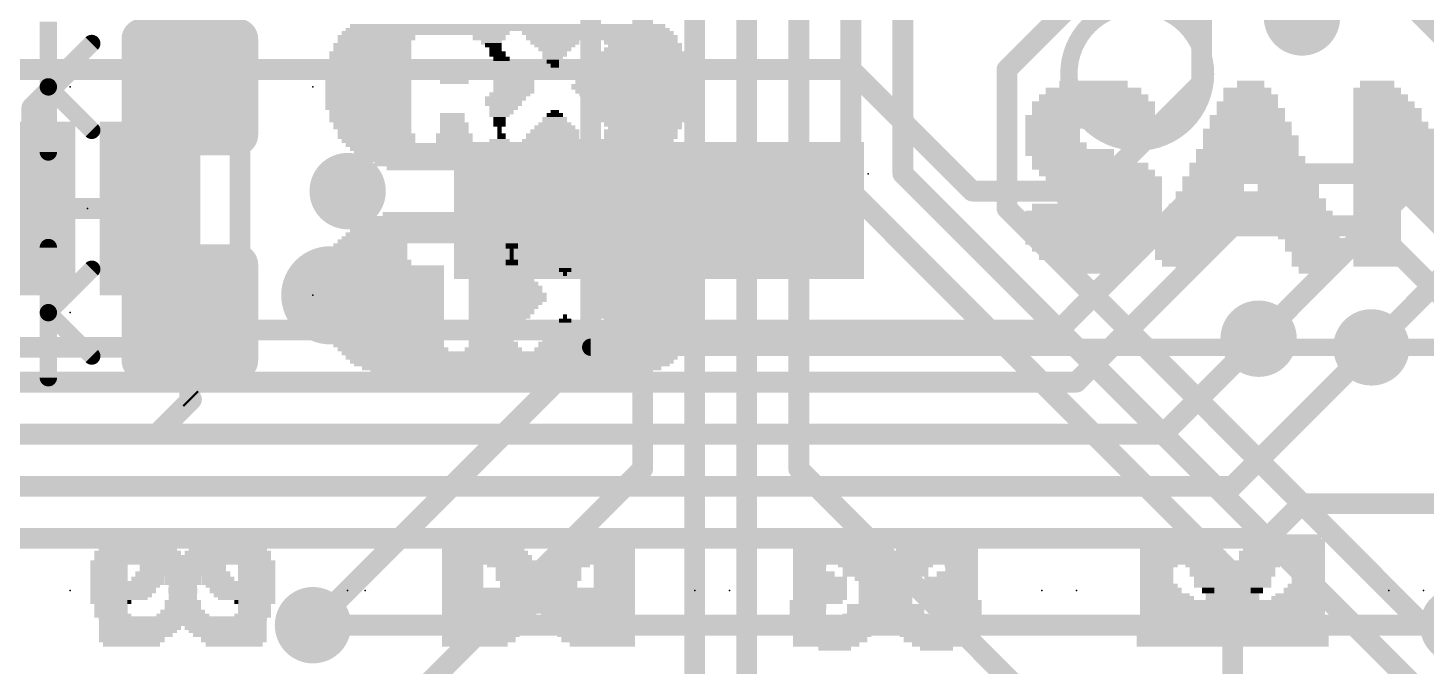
# Model space of a CAD drawing. Extents: x -34 to 73, y -65 to 31.
# Drawn here: x 19.12 to 29.36, y 5.04 to 9.7 of the extents above; entities that cross this region are included whole.
import ezdxf

# ---------------------------------------------------------------- set-up
doc = ezdxf.new("R2010")
doc.units = 0
for name, color, linetype in [('1', 12, 'CONTINUOUS'), ('16', 53, 'CONTINUOUS'), ('18', 110, 'CONTINUOUS'), ('21', 41, 'CONTINUOUS'), ('22', 40, 'CONTINUOUS'), ('23', 53, 'CONTINUOUS'), ('24', 53, 'CONTINUOUS'), ('51', 53, 'CONTINUOUS')]:
    doc.layers.add(name, color=color, linetype=linetype)

# ---------------------------------------------------------------- blocks, each defined once
blk = doc.blocks.new('RECT160000X160000R30')
at = {"const_width": 0.15}
blk.add_lwpolyline([(0.425, -0.35), (0.425, 0.35, 0.4142), (0.35, 0.425), (-0.35, 0.425, 0.4142), (-0.425, 0.35), (-0.425, -0.35, 0.4142), (-0.35, -0.425), (0.35, -0.425, 0.4142)], format="xyb", close=True, dxfattribs=at)
blk.add_solid([(-0.3754, -0.3754), (0.3754, -0.3754), (-0.3754, 0.3754), (0.3754, 0.3754)])
blk = doc.blocks.new('RECT')
blk.add_solid([(-0.5, -0.5), (0.5, -0.5), (-0.5, 0.5), (0.5, 0.5)])
blk = doc.blocks.new('ROUNDV')
at = {"const_width": 0.5}
blk.add_lwpolyline([(0, -0.25, 1), (0, 0.25, 1), (0, -0.25)], format="xyb", dxfattribs=at)

msp = doc.modelspace()

# ---------------------------------------------------------------- linework, layer by layer
at = {"layer": '1', "const_width": 0.1524}
for points in [[(24.003, 4.953), (24.003, 16.764)], [(24.384, 4.826), (24.384, 16.51)], [(24.765, 15.24), (24.765, 6.477)], [(23.241, 13.589), (23.241, 7.366)], [(23.622, 6.477), (23.622, 12.7)], [(25.146, 12.573), (25.146, 8.509)], [(25.527, 12.446), (25.527, 8.636)], [(27.714, 9.299), (27.714, 11.967)], [(26.289, 9.398), (27.214, 10.323)], [(26.289, 8.382), (26.289, 9.398)], [(20.308, 9.271), (20.308, 8.382)], [(26.924, 8.509), (27.714, 9.299)], [(28.1305, 7.4295), (29.591, 8.89)], [(25.527, 8.636), (27.432, 6.731)], [(27.94, 5.715), (25.146, 8.509)], [(14.605, 8.382), (20.308, 8.382)], [(20.308, 8.382), (20.308, 7.62)], [(29.337, 5.334), (26.289, 8.382)], [(28.956, 7.366), (29.972, 8.382)], [(20.308, 6.997), (20.308, 7.62)], [(21.209, 5.334), (23.241, 7.366)], [(20.066, 6.731), (20.32, 6.985)], [(20.32, 6.985), (20.308, 6.997)], [(18.161, 6.731), (20.066, 6.731)], [(27.432, 6.731), (30.353, 3.81)], [(20.955, 3.81), (23.622, 6.477)], [(24.765, 6.477), (26.543, 4.699)], [(27.94, 3.81), (27.94, 5.715)], [(29.591, 5.334), (29.337, 5.334)]]:
    msp.add_lwpolyline(points, dxfattribs=at)
at = {"layer": '1', "const_width": 0.0762}
for points in [[(26.3271, 9.398, 1), (26.2509, 9.398)], [(26.2621, 9.4249, 1), (26.3159, 9.3711)], [(20.3461, 9.271, 1), (20.2699, 9.271)], [(27.6759, 9.299, 1), (27.7521, 9.299)], [(27.7409, 9.2721, 1), (27.6871, 9.3259)], [(25.5539, 8.6629, 1), (25.5001, 8.6091)], [(25.4889, 8.636, 1), (25.5651, 8.636)], [(25.1079, 8.509, 1), (25.1841, 8.509)], [(25.1729, 8.5359, 1), (25.1191, 8.4821)], [(26.8971, 8.5359, 1), (26.9509, 8.4821)], [(20.3461, 8.382, 1), (20.2699, 8.382)], [(20.2699, 8.382, 1), (20.3461, 8.382)], [(20.308, 8.3439, 1), (20.308, 8.4201)], [(26.2509, 8.382, 1), (26.3271, 8.382)], [(26.3159, 8.4089, 1), (26.2621, 8.3551)], [(20.3461, 7.62, 1), (20.2699, 7.62)], [(20.2699, 7.62, 1), (20.3461, 7.62)], [(28.1036, 7.4564, 1), (28.1574, 7.4026)], [(23.2029, 7.366, 1), (23.2791, 7.366)], [(23.2679, 7.3391, 1), (23.2141, 7.3929)], [(28.9291, 7.3929, 1), (28.9829, 7.3391)], [(20.3349, 7.0239, 1), (20.2811, 6.9701)], [(20.3469, 6.9581, 1), (20.2931, 7.0119)], [(20.2699, 6.997, 1), (20.3461, 6.997)], [(20.2931, 6.9581, 1), (20.3469, 7.0119)], [(20.0391, 6.7579, 1), (20.0929, 6.7041)], [(20.066, 6.6929, 1), (20.066, 6.7691)], [(27.4589, 6.7579, 1), (27.4051, 6.7041)], [(27.4051, 6.7041, 1), (27.4589, 6.7579)], [(23.6489, 6.4501, 1), (23.5951, 6.5039)], [(24.7919, 6.5039, 1), (24.7381, 6.4501)], [(23.5839, 6.477, 1), (23.6601, 6.477)], [(24.7269, 6.477, 1), (24.8031, 6.477)], [(27.9781, 5.715, 1), (27.9019, 5.715)], [(27.9131, 5.6881, 1), (27.9669, 5.7419)], [(21.1821, 5.3609, 1), (21.2359, 5.3071)], [(29.337, 5.3721, 1), (29.337, 5.2959)], [(29.3101, 5.3071, 1), (29.3639, 5.3609)]]:
    msp.add_lwpolyline(points, format="xyb", dxfattribs=at)
at = {"layer": '16', "const_width": 0.1524}
for points in [[(28.575, 10.541), (29.591, 9.525)], [(19.431, 9.398), (19.1516, 9.1186)], [(19.431, 9.398), (25.146, 9.398)], [(25.146, 9.398), (26.035, 8.509)], [(19.1516, 9.1186), (19.1516, 8.382)], [(26.67, 7.493), (27.813, 8.636)], [(29.083, 8.636), (27.813, 8.636)], [(30.353, 7.366), (29.083, 8.636)], [(26.035, 8.509), (26.924, 8.509)], [(19.9644, 8.382), (19.9644, 7.7216)], [(26.797, 7.112), (27.94, 8.255)], [(27.94, 8.255), (28.956, 8.255)], [(28.956, 8.255), (30.226, 6.985)], [(19.9644, 7.7216), (20.193, 7.493)], [(20.193, 7.493), (26.67, 7.493)], [(27.432, 6.731), (28.1305, 7.4295)], [(27.94, 6.35), (28.956, 7.366)], [(16.002, 7.112), (26.797, 7.112)], [(15.875, 6.731), (27.432, 6.731)], [(15.748, 6.35), (27.94, 6.35)], [(28.194, 5.969), (28.448, 6.223)], [(28.448, 6.223), (29.591, 6.223)], [(18.034, 5.969), (28.194, 5.969)], [(21.209, 5.334), (29.591, 5.334)]]:
    msp.add_lwpolyline(points, dxfattribs=at)
at = {"layer": '16', "const_width": 0.0762}
for points in [[(19.431, 9.4361, 1), (19.431, 9.3599)], [(19.4579, 9.3711, 1), (19.4041, 9.4249)], [(25.1729, 9.4249, 1), (25.1191, 9.3711)], [(25.146, 9.3599, 1), (25.146, 9.4361)], [(19.1897, 9.1186, 1), (19.1135, 9.1186)], [(19.1247, 9.1455, 1), (19.1785, 9.0917)], [(27.813, 8.6741, 1), (27.813, 8.5979)], [(27.8399, 8.6091, 1), (27.7861, 8.6629)], [(29.1099, 8.6629, 1), (29.0561, 8.6091)], [(29.083, 8.5979, 1), (29.083, 8.6741)], [(26.035, 8.5471, 1), (26.035, 8.4709)], [(26.0081, 8.4821, 1), (26.0619, 8.5359)], [(26.924, 8.4709, 1), (26.924, 8.5471)], [(19.1135, 8.382, 1), (19.1897, 8.382)], [(20.0025, 8.382, 1), (19.9263, 8.382)], [(27.94, 8.2931, 1), (27.94, 8.2169)], [(27.9669, 8.2281, 1), (27.9131, 8.2819)], [(28.9829, 8.2819, 1), (28.9291, 8.2281)], [(28.956, 8.2169, 1), (28.956, 8.2931)], [(19.9913, 7.7485, 1), (19.9375, 7.6947)], [(19.9263, 7.7216, 1), (20.0025, 7.7216)], [(20.193, 7.5311, 1), (20.193, 7.4549)], [(20.1661, 7.4661, 1), (20.2199, 7.5199)], [(26.6431, 7.5199, 1), (26.6969, 7.4661)], [(26.67, 7.4549, 1), (26.67, 7.5311)], [(28.1574, 7.4026, 1), (28.1036, 7.4564)], [(28.9829, 7.3391, 1), (28.9291, 7.3929)], [(26.7701, 7.1389, 1), (26.8239, 7.0851)], [(26.797, 7.0739, 1), (26.797, 7.1501)], [(27.4051, 6.7579, 1), (27.4589, 6.7041)], [(27.432, 6.6929, 1), (27.432, 6.7691)], [(27.9131, 6.3769, 1), (27.9669, 6.3231)], [(27.94, 6.3119, 1), (27.94, 6.3881)], [(28.448, 6.2611, 1), (28.448, 6.1849)], [(28.4749, 6.1961, 1), (28.4211, 6.2499)], [(28.194, 5.9309, 1), (28.194, 6.0071)], [(28.1671, 5.9959, 1), (28.2209, 5.9421)], [(21.209, 5.3721, 1), (21.209, 5.2959)]]:
    msp.add_lwpolyline(points, format="xyb", dxfattribs=at)
at = {"layer": '22'}
for points, const_width in [([(27.242, 8.867, 1), (27.242, 9.867, 1), (27.242, 8.867)], 0.127), ([(20.6756, 9.144, 0.4142), (20.4216, 9.398)], 0.1524), ([(20.4216, 9.4361, 1), (20.4216, 9.3599)], 0.0762), ([(20.4216, 9.3599, 1), (20.4216, 9.4361)], 0.0762), ([(20.7137, 9.144, 1), (20.6375, 9.144)], 0.0762), ([(20.6375, 9.144, 1), (20.7137, 9.144)], 0.0762), ([(21.336, 7.5674, 1), (21.336, 7.9266, 1), (21.336, 7.5674)], 0.3592), ([(20.4216, 7.366, 0.4142), (20.6756, 7.62)], 0.1524), ([(20.7137, 7.62, 1), (20.6375, 7.62)], 0.0762), ([(20.6375, 7.62, 1), (20.7137, 7.62)], 0.0762), ([(20.4216, 7.4041, 1), (20.4216, 7.3279)], 0.0762), ([(20.4216, 7.3279, 1), (20.4216, 7.4041)], 0.0762), ([(23.242, 7.3987, 1), (23.242, 7.3353)], 0.0635)]:
    msp.add_lwpolyline(points, format="xyb", dxfattribs=dict(at, const_width=const_width))
for points, const_width in [([(20.4216, 9.398), (18.6944, 9.398)], 0.1524), ([(20.6756, 7.62), (20.6756, 9.144)], 0.1524), ([(18.6944, 7.366), (20.4216, 7.366)], 0.1524), ([(23.242, 7.367), (39.242, 7.367)], 0.127)]:
    msp.add_lwpolyline(points, dxfattribs=dict(at, const_width=const_width))
at = {"layer": '23'}
for p in [(19.431, 9.271), (21.209, 9.271), (25.273, 8.636), (21.209, 7.747), (19.431, 7.62), (21.463, 5.588), (24.003, 5.588), (26.543, 5.588), (29.083, 5.588)]:
    msp.add_point(p, dxfattribs=at)
at = {"layer": '24'}
for p in [(19.558, 8.382), (19.431, 5.588), (21.59, 5.588), (24.257, 5.588), (26.797, 5.588), (29.337, 5.588)]:
    msp.add_point(p, dxfattribs=at)
at = {"layer": '51', "const_width": 0.127}
for points in [[(19.2722, 9.271), (19.2722, 9.7473)], [(19.2722, 9.271), (19.5898, 9.5885)], [(19.2722, 8.7948), (19.2722, 9.271)], [(19.2722, 9.271), (19.5898, 8.9535)], [(19.2722, 7.62), (19.2722, 8.0962)], [(19.2722, 7.62), (19.5898, 7.9375)], [(19.2722, 7.1438), (19.2722, 7.62)], [(19.2722, 7.62), (19.5898, 7.3025)]]:
    msp.add_lwpolyline(points, dxfattribs=at)
at = {"layer": '51', "const_width": 0.0635}
for points in [[(19.6122, 9.566, 1), (19.5673, 9.611)], [(19.2947, 9.2935, 1), (19.2498, 9.2485)], [(19.2498, 9.2935, 1), (19.2947, 9.2485)], [(19.304, 9.271, 1), (19.2405, 9.271)], [(19.2405, 9.271, 1), (19.304, 9.271)], [(19.5673, 8.931, 1), (19.6122, 8.976)], [(19.2405, 8.7948, 1), (19.304, 8.7948)], [(19.304, 8.0962, 1), (19.2405, 8.0962)], [(19.6122, 7.915, 1), (19.5673, 7.96)], [(19.2947, 7.6425, 1), (19.2498, 7.5975)], [(19.304, 7.62, 1), (19.2405, 7.62)], [(19.2498, 7.6425, 1), (19.2947, 7.5975)], [(19.2405, 7.62, 1), (19.304, 7.62)], [(19.5673, 7.28, 1), (19.6122, 7.325)], [(19.2405, 7.1438, 1), (19.304, 7.1438)]]:
    msp.add_lwpolyline(points, format="xyb", dxfattribs=at)

# ---------------------------------------------------------------- block references
at = {"layer": '1', "rotation": 90}
for p in [(20.308, 9.271), (20.308, 7.62)]:
    msp.add_blockref('RECT160000X160000R30', p, dxfattribs=at)
at = {"layer": '16', "xscale": 0.635, "yscale": 1.27, "rotation": 180}
for p in [(19.1516, 8.382), (19.9644, 8.382)]:
    msp.add_blockref('RECT', p, dxfattribs=at)
at = {"layer": '16', "xscale": 3}
msp.add_blockref('RECT', (23.742, 8.367), dxfattribs=at)
at = {"layer": '18', "xscale": 0.5588, "yscale": 0.5588}
for p in [(28.448, 9.779), (28.448, 9.779), (21.463, 8.509), (21.463, 8.509), (26.924, 8.509), (26.924, 8.509), (28.1305, 7.4295), (28.1305, 7.4295), (28.956, 7.366), (28.956, 7.366), (21.209, 5.334), (21.209, 5.334), (29.591, 5.334), (29.591, 5.334)]:
    msp.add_blockref('ROUNDV', p, dxfattribs=at)
at = {"layer": '21'}
for p, xscale, yscale in [((22.634, 9.716), 2.31, 0.03), ((21.674, 9.631), 0.57, 0.04), ((22.034, 9.666), 1.23, 0.03), ((22.634, 9.691), 2.37, 0.02), ((22.499, 9.631), 0.24, 0.04), ((22.979, 9.666), 0.48, 0.03), ((22.979, 9.631), 0.42, 0.04), ((23.564, 9.666), 0.57, 0.03), ((23.594, 9.631), 0.57, 0.04), ((21.629, 9.511), 0.6, 0.04), ((21.644, 9.576), 0.57, 0.03), ((21.644, 9.546), 0.57, 0.03), ((21.659, 9.596), 0.54, 0.03), ((22.514, 9.596), 0.15, 0.03), ((22.529, 9.576), 0.12, 0.03), ((22.544, 9.546), 0.09, 0.03), ((22.559, 9.511), 0.12, 0.04), ((22.979, 9.596), 0.36, 0.03), ((22.979, 9.576), 0.3, 0.03), ((22.979, 9.546), 0.24, 0.03), ((22.979, 9.511), 0.18, 0.04), ((23.624, 9.511), 0.63, 0.04), ((23.609, 9.596), 0.54, 0.03), ((23.624, 9.546), 0.57, 0.03), ((23.639, 9.576), 0.54, 0.03), ((21.614, 9.426), 0.63, 0.03), ((21.629, 9.476), 0.6, 0.03), ((21.629, 9.456), 0.6, 0.03), ((22.229, 9.456), 0.18, 0.03), ((22.244, 9.426), 0.21, 0.03), ((22.589, 9.476), 0.12, 0.03), ((22.604, 9.456), 0.15, 0.03), ((22.634, 9.426), 0.15, 0.03), ((22.964, 9.476), 0.15, 0.03), ((22.964, 9.456), 0.09, 0.03), ((22.979, 9.426), 0.06, 0.03), ((23.609, 9.426), 0.72, 0.03), ((23.609, 9.456), 0.66, 0.03), ((23.624, 9.476), 0.63, 0.03), ((21.614, 9.391), 0.63, 0.04), ((21.614, 9.356), 0.63, 0.03), ((21.614, 9.326), 0.63, 0.03), ((21.614, 9.306), 0.63, 0.03), ((22.244, 9.391), 0.21, 0.04), ((22.244, 9.356), 0.21, 0.03), ((22.244, 9.326), 0.21, 0.03), ((22.244, 9.306), 0.21, 0.03), ((22.679, 9.306), 0.3, 0.03), ((22.649, 9.391), 0.18, 0.04), ((22.664, 9.356), 0.21, 0.03), ((22.679, 9.326), 0.24, 0.03), ((23.549, 9.306), 0.84, 0.03), ((23.564, 9.326), 0.81, 0.03), ((23.579, 9.356), 0.78, 0.03), ((23.594, 9.391), 0.75, 0.04), ((26.923, 9.291), 0.5, 0.05), ((28.073, 9.291), 0.2, 0.05), ((28.998, 9.291), 0.25, 0.05), ((21.614, 9.271), 0.63, 0.04), ((21.614, 9.236), 0.63, 0.03), ((21.614, 9.216), 0.63, 0.03), ((22.649, 9.216), 0.3, 0.03), ((22.679, 9.271), 0.3, 0.04), ((22.679, 9.236), 0.3, 0.03), ((23.534, 9.271), 0.87, 0.04), ((23.549, 9.236), 0.84, 0.03), ((23.564, 9.216), 0.81, 0.03), ((26.923, 9.191), 0.8, 0.05), ((26.923, 9.241), 0.7, 0.05), ((28.048, 9.241), 0.35, 0.05), ((28.073, 9.191), 0.4, 0.05), ((28.998, 9.241), 0.35, 0.05), ((29.023, 9.191), 0.4, 0.05), ((21.614, 9.186), 0.63, 0.03), ((21.614, 9.151), 0.63, 0.04), ((21.614, 9.116), 0.63, 0.03), ((22.619, 9.186), 0.3, 0.03), ((22.604, 9.151), 0.27, 0.04), ((22.604, 9.116), 0.21, 0.03), ((23.579, 9.186), 0.78, 0.03), ((23.594, 9.151), 0.75, 0.04), ((23.609, 9.116), 0.72, 0.03), ((26.923, 9.141), 0.9, 0.05), ((26.923, 9.091), 0.9, 0.05), ((28.048, 9.141), 0.45, 0.05), ((28.073, 9.091), 0.5, 0.05), ((29.048, 9.141), 0.45, 0.05), ((29.073, 9.091), 0.5, 0.05), ((21.629, 9.086), 0.6, 0.03), ((21.629, 9.066), 0.6, 0.03), ((21.629, 9.031), 0.6, 0.04), ((21.644, 8.996), 0.57, 0.03), ((22.229, 9.066), 0.18, 0.03), ((22.229, 9.031), 0.18, 0.04), ((22.244, 8.996), 0.21, 0.03), ((22.589, 9.086), 0.18, 0.03), ((22.574, 9.066), 0.15, 0.03), ((22.574, 9.031), 0.09, 0.04), ((22.574, 8.996), 0.09, 0.03), ((22.979, 8.996), 0.24, 0.03), ((22.979, 9.031), 0.18, 0.04), ((22.979, 9.066), 0.12, 0.03), ((22.979, 9.086), 0.06, 0.03), ((23.594, 9.086), 0.69, 0.03), ((23.609, 9.066), 0.66, 0.03), ((23.624, 9.031), 0.63, 0.04), ((23.624, 8.996), 0.57, 0.03), ((26.898, 9.041), 0.95, 0.05), ((26.873, 8.991), 0.9, 0.05), ((28.048, 9.041), 0.55, 0.05), ((28.073, 8.991), 0.6, 0.05), ((29.073, 9.041), 0.5, 0.05), ((29.098, 8.991), 0.55, 0.05), ((21.644, 8.976), 0.57, 0.03), ((21.659, 8.946), 0.54, 0.03), ((21.674, 8.911), 0.57, 0.04), ((22.244, 8.911), 0.27, 0.04), ((22.244, 8.976), 0.21, 0.03), ((22.244, 8.946), 0.21, 0.03), ((22.574, 8.976), 0.03, 0.03), ((22.574, 8.946), 0.03, 0.03), ((22.589, 8.911), 0.06, 0.04), ((22.964, 8.911), 0.39, 0.04), ((22.979, 8.946), 0.36, 0.03), ((22.979, 8.976), 0.3, 0.03), ((23.609, 8.946), 0.54, 0.03), ((23.609, 8.911), 0.54, 0.04), ((23.639, 8.976), 0.54, 0.03), ((26.623, 8.941), 0.4, 0.05), ((26.623, 8.891), 0.4, 0.05), ((27.148, 8.941), 0.25, 0.05), ((28.048, 8.941), 0.65, 0.05), ((28.073, 8.891), 0.7, 0.05), ((29.123, 8.941), 0.6, 0.05), ((29.148, 8.891), 0.65, 0.05), ((21.689, 8.876), 0.54, 0.03), ((22.634, 8.846), 2.37, 0.03), ((22.634, 8.816), 2.31, 0.03), ((22.634, 8.786), 2.25, 0.03), ((22.244, 8.876), 0.27, 0.03), ((22.574, 8.876), 0.15, 0.03), ((22.964, 8.876), 0.45, 0.03), ((23.579, 8.876), 0.54, 0.03), ((26.648, 8.841), 0.45, 0.05), ((26.748, 8.791), 0.65, 0.05), ((28.048, 8.791), 0.75, 0.05), ((28.073, 8.841), 0.7, 0.05), ((29.148, 8.841), 0.65, 0.05), ((29.173, 8.791), 0.7, 0.05), ((22.634, 8.766), 2.19, 0.03), ((22.634, 8.736), 2.07, 0.03), ((22.634, 8.706), 1.95, 0.03), ((26.848, 8.741), 0.75, 0.05), ((26.898, 8.691), 0.85, 0.05), ((28.048, 8.691), 0.85, 0.05), ((28.073, 8.741), 0.8, 0.05), ((29.548, 8.741), 1.45, 0.05), ((29.548, 8.691), 1.45, 0.05), ((22.634, 8.676), 1.77, 0.03), ((26.948, 8.641), 0.85, 0.05), ((26.998, 8.591), 0.85, 0.05), ((27.798, 8.591), 0.45, 0.05), ((28.073, 8.641), 0.9, 0.05), ((28.298, 8.591), 0.45, 0.05), ((29.548, 8.641), 1.45, 0.05), ((28.998, 8.591), 0.35, 0.05), ((29.548, 8.591), 0.65, 0.05), ((27.048, 8.536), 0.75, 0.06), ((27.098, 8.481), 0.65, 0.05), ((28.048, 8.481), 1.05, 0.05), ((27.798, 8.536), 0.45, 0.06), ((28.348, 8.536), 0.45, 0.06), ((28.998, 8.536), 0.35, 0.06), ((28.998, 8.481), 0.35, 0.05), ((29.548, 8.536), 0.65, 0.06), ((29.548, 8.481), 0.55, 0.05), ((26.623, 8.391), 0.3, 0.05), ((27.198, 8.431), 0.45, 0.05), ((27.223, 8.391), 0.4, 0.05), ((28.048, 8.391), 1.15, 0.05), ((28.073, 8.431), 1.1, 0.05), ((28.998, 8.431), 0.35, 0.05), ((28.998, 8.391), 0.35, 0.05), ((29.548, 8.431), 0.45, 0.05), ((22.664, 8.287), 2.19, 0.02), ((22.664, 8.312), 2.07, 0.03), ((22.664, 8.342), 1.89, 0.03), ((26.623, 8.341), 0.4, 0.05), ((26.648, 8.286), 0.45, 0.06), ((27.823, 8.286), 1.7, 0.06), ((27.223, 8.341), 0.4, 0.05), ((28.073, 8.341), 1.2, 0.05), ((28.998, 8.341), 0.35, 0.05), ((28.998, 8.286), 0.35, 0.06), ((22.664, 8.192), 2.43, 0.03), ((22.664, 8.222), 2.37, 0.03), ((22.664, 8.257), 2.31, 0.04), ((27.573, 8.231), 2.3, 0.05), ((27.123, 8.181), 1.4, 0.05), ((28.498, 8.181), 0.45, 0.05), ((28.998, 8.231), 0.35, 0.05), ((28.998, 8.181), 0.35, 0.05), ((21.629, 8.107), 0.54, 0.04), ((21.629, 8.072), 0.54, 0.03), ((22.064, 8.142), 1.35, 0.03), ((22.664, 8.167), 2.49, 0.02), ((22.664, 8.107), 0.09, 0.04), ((22.664, 8.072), 0.03, 0.03), ((23.069, 8.142), 0.48, 0.03), ((23.069, 8.107), 0.42, 0.04), ((23.069, 8.072), 0.36, 0.03), ((23.654, 8.142), 0.57, 0.03), ((23.684, 8.107), 0.57, 0.04), ((23.699, 8.072), 0.54, 0.03), ((27.123, 8.141), 1.4, 0.05), ((26.898, 8.091), 0.85, 0.05), ((27.573, 8.091), 0.4, 0.05), ((28.548, 8.141), 0.45, 0.05), ((28.548, 8.091), 0.45, 0.05), ((28.998, 8.141), 0.35, 0.05), ((28.998, 8.091), 0.35, 0.05), ((21.614, 7.987), 0.63, 0.04), ((21.614, 8.052), 0.57, 0.03), ((21.614, 8.022), 0.57, 0.03), ((22.664, 7.987), 0.09, 0.04), ((22.664, 8.052), 0.03, 0.03), ((22.664, 8.022), 0.03, 0.03), ((23.069, 8.052), 0.3, 0.03), ((23.054, 8.022), 0.27, 0.03), ((23.054, 7.987), 0.21, 0.04), ((23.714, 7.987), 0.63, 0.04), ((23.714, 8.052), 0.57, 0.03), ((23.714, 8.022), 0.57, 0.03), ((26.898, 8.036), 0.75, 0.06), ((26.923, 7.981), 0.6, 0.05), ((27.573, 8.036), 0.4, 0.06), ((27.573, 7.981), 0.3, 0.05), ((28.573, 8.036), 0.4, 0.06), ((28.548, 7.981), 0.35, 0.05), ((28.998, 8.036), 0.35, 0.06), ((28.998, 7.981), 0.35, 0.05), ((21.719, 7.902), 0.9, 0.03), ((21.719, 7.867), 0.9, 0.04), ((21.734, 7.952), 0.87, 0.03), ((21.734, 7.932), 0.87, 0.03), ((22.544, 7.952), 0.39, 0.03), ((22.559, 7.932), 0.42, 0.03), ((22.574, 7.902), 0.45, 0.03), ((22.589, 7.867), 0.48, 0.04), ((23.054, 7.952), 0.15, 0.03), ((23.054, 7.932), 0.09, 0.03), ((23.054, 7.902), 0.03, 0.03), ((23.684, 7.867), 0.75, 0.04), ((23.699, 7.902), 0.72, 0.03), ((23.699, 7.952), 0.66, 0.03), ((23.699, 7.932), 0.66, 0.03), ((26.923, 7.931), 0.3, 0.05), ((27.598, 7.931), 0.15, 0.05), ((28.523, 7.931), 0.2, 0.05), ((21.719, 7.832), 0.9, 0.03), ((21.719, 7.802), 0.9, 0.03), ((21.719, 7.782), 0.9, 0.03), ((22.604, 7.832), 0.51, 0.03), ((22.619, 7.802), 0.54, 0.03), ((22.619, 7.782), 0.54, 0.03), ((23.639, 7.782), 0.84, 0.03), ((23.654, 7.802), 0.81, 0.03), ((23.669, 7.832), 0.78, 0.03), ((21.719, 7.747), 0.9, 0.04), ((21.719, 7.712), 0.9, 0.03), ((21.719, 7.692), 0.9, 0.03), ((21.719, 7.662), 0.9, 0.03), ((22.634, 7.747), 0.57, 0.04), ((22.634, 7.712), 0.57, 0.03), ((22.619, 7.692), 0.54, 0.03), ((22.604, 7.662), 0.51, 0.03), ((23.624, 7.747), 0.87, 0.04), ((23.639, 7.712), 0.84, 0.03), ((23.654, 7.692), 0.81, 0.03), ((23.669, 7.662), 0.78, 0.03), ((21.719, 7.627), 0.9, 0.04), ((21.719, 7.592), 0.9, 0.03), ((21.734, 7.562), 0.87, 0.03), ((22.589, 7.627), 0.48, 0.04), ((22.574, 7.592), 0.45, 0.03), ((22.559, 7.562), 0.42, 0.03), ((23.054, 7.562), 0.09, 0.03), ((23.054, 7.592), 0.03, 0.03), ((23.669, 7.627), 0.78, 0.04), ((23.684, 7.592), 0.75, 0.03), ((23.684, 7.562), 0.69, 0.03), ((21.734, 7.542), 0.87, 0.03), ((21.734, 7.507), 0.87, 0.04), ((21.749, 7.472), 0.84, 0.03), ((22.544, 7.542), 0.39, 0.03), ((22.529, 7.507), 0.36, 0.04), ((22.529, 7.472), 0.36, 0.03), ((23.069, 7.472), 0.24, 0.03), ((23.054, 7.542), 0.15, 0.03), ((23.069, 7.507), 0.18, 0.04), ((23.699, 7.542), 0.66, 0.03), ((23.714, 7.507), 0.63, 0.04), ((23.714, 7.472), 0.57, 0.03), ((21.749, 7.452), 0.84, 0.03), ((21.764, 7.422), 0.81, 0.03), ((21.764, 7.387), 0.81, 0.04), ((22.514, 7.452), 0.33, 0.03), ((22.514, 7.422), 0.33, 0.03), ((22.529, 7.387), 0.36, 0.04), ((23.054, 7.387), 0.39, 0.04), ((23.054, 7.422), 0.33, 0.03), ((23.069, 7.452), 0.3, 0.03), ((23.714, 7.452), 0.57, 0.03), ((23.699, 7.422), 0.54, 0.03), ((23.699, 7.387), 0.54, 0.04), ((21.794, 7.352), 0.81, 0.03), ((22.664, 7.322), 2.49, 0.03), ((22.664, 7.292), 2.43, 0.03), ((22.664, 7.262), 2.37, 0.03), ((22.529, 7.352), 0.42, 0.03), ((23.054, 7.352), 0.45, 0.03), ((23.669, 7.352), 0.54, 0.03), ((22.664, 7.242), 2.31, 0.03), ((22.664, 7.212), 2.19, 0.03), ((22.664, 7.182), 2.07, 0.03), ((22.664, 7.152), 1.89, 0.03), ((19.883, 5.948), 0.42, 0.04), ((19.853, 5.983), 0.24, 0.03), ((20.663, 5.948), 0.3, 0.04), ((20.663, 5.983), 0.18, 0.03), ((22.408, 5.948), 0.51, 0.04), ((22.378, 5.983), 0.39, 0.03), ((23.068, 5.983), 0.15, 0.03), ((23.098, 5.948), 0.21, 0.04), ((23.383, 5.948), 0.24, 0.04), ((23.383, 5.983), 0.18, 0.03), ((24.978, 5.948), 0.51, 0.04), ((24.948, 5.983), 0.39, 0.03), ((25.788, 5.948), 0.39, 0.04), ((25.788, 5.983), 0.27, 0.03), ((27.518, 5.948), 0.51, 0.04), ((27.488, 5.983), 0.39, 0.03), ((28.313, 5.948), 0.36, 0.04), ((28.298, 5.983), 0.27, 0.03), ((19.898, 5.913), 0.51, 0.03), ((19.928, 5.893), 0.57, 0.03), ((19.943, 5.863), 0.6, 0.03), ((19.958, 5.828), 0.63, 0.04), ((20.648, 5.828), 0.51, 0.04), ((20.648, 5.893), 0.45, 0.03), ((20.663, 5.863), 0.48, 0.03), ((20.648, 5.913), 0.39, 0.03), ((22.438, 5.913), 0.57, 0.03), ((22.453, 5.893), 0.6, 0.03), ((22.468, 5.863), 0.63, 0.03), ((22.483, 5.828), 0.66, 0.04), ((23.083, 5.913), 0.24, 0.03), ((23.083, 5.893), 0.24, 0.03), ((23.083, 5.863), 0.24, 0.03), ((23.083, 5.828), 0.24, 0.04), ((23.383, 5.913), 0.24, 0.03), ((23.383, 5.893), 0.24, 0.03), ((23.383, 5.863), 0.24, 0.03), ((23.383, 5.828), 0.24, 0.04), ((24.993, 5.913), 0.54, 0.03), ((25.023, 5.893), 0.6, 0.03), ((25.038, 5.863), 0.63, 0.03), ((25.053, 5.828), 0.66, 0.04), ((25.788, 5.863), 0.57, 0.03), ((25.788, 5.828), 0.57, 0.04), ((25.773, 5.913), 0.48, 0.03), ((25.788, 5.893), 0.51, 0.03), ((27.533, 5.913), 0.54, 0.03), ((27.563, 5.893), 0.6, 0.03), ((27.578, 5.863), 0.63, 0.03), ((27.578, 5.828), 0.63, 0.04), ((28.313, 5.828), 0.6, 0.04), ((28.313, 5.863), 0.54, 0.03), ((28.298, 5.913), 0.45, 0.03), ((28.313, 5.893), 0.48, 0.03), ((19.958, 5.793), 0.63, 0.03), ((19.748, 5.773), 0.21, 0.03), ((19.748, 5.743), 0.21, 0.03), ((20.153, 5.773), 0.3, 0.03), ((20.183, 5.743), 0.24, 0.03), ((20.498, 5.793), 0.21, 0.03), ((20.483, 5.773), 0.18, 0.03), ((20.483, 5.743), 0.18, 0.03), ((20.813, 5.793), 0.24, 0.03), ((20.828, 5.773), 0.21, 0.03), ((20.828, 5.743), 0.21, 0.03), ((22.498, 5.793), 0.69, 0.03), ((22.273, 5.773), 0.24, 0.03), ((22.273, 5.743), 0.24, 0.03), ((22.663, 5.773), 0.36, 0.03), ((22.723, 5.743), 0.3, 0.03), ((23.068, 5.793), 0.27, 0.03), ((23.053, 5.773), 0.24, 0.03), ((23.053, 5.743), 0.24, 0.03), ((23.383, 5.793), 0.24, 0.03), ((23.383, 5.773), 0.24, 0.03), ((23.383, 5.743), 0.24, 0.03), ((25.053, 5.793), 0.66, 0.03), ((24.843, 5.773), 0.24, 0.03), ((24.843, 5.743), 0.24, 0.03), ((25.233, 5.773), 0.36, 0.03), ((25.263, 5.743), 0.3, 0.03), ((25.788, 5.793), 0.57, 0.03), ((25.623, 5.773), 0.24, 0.03), ((25.608, 5.743), 0.21, 0.03), ((25.953, 5.773), 0.24, 0.03), ((25.968, 5.743), 0.21, 0.03), ((27.593, 5.793), 0.66, 0.03), ((27.368, 5.773), 0.21, 0.03), ((27.368, 5.743), 0.21, 0.03), ((27.773, 5.773), 0.36, 0.03), ((27.803, 5.743), 0.3, 0.03), ((28.313, 5.793), 0.6, 0.03), ((28.148, 5.773), 0.27, 0.03), ((28.133, 5.743), 0.24, 0.03), ((28.478, 5.773), 0.27, 0.03), ((28.493, 5.743), 0.24, 0.03), ((19.748, 5.708), 0.21, 0.04), ((19.748, 5.673), 0.21, 0.03), ((19.748, 5.643), 0.21, 0.03), ((19.748, 5.623), 0.21, 0.03), ((20.213, 5.708), 0.24, 0.04), ((20.228, 5.673), 0.21, 0.03), ((20.228, 5.643), 0.21, 0.03), ((20.243, 5.623), 0.18, 0.03), ((20.498, 5.708), 0.21, 0.04), ((20.513, 5.673), 0.24, 0.03), ((20.663, 5.643), 0.54, 0.03), ((20.678, 5.623), 0.51, 0.03), ((20.813, 5.673), 0.24, 0.03), ((20.828, 5.708), 0.21, 0.04), ((22.273, 5.708), 0.24, 0.04), ((22.273, 5.673), 0.24, 0.03), ((22.273, 5.643), 0.24, 0.03), ((22.273, 5.623), 0.24, 0.03), ((22.738, 5.708), 0.27, 0.04), ((22.753, 5.673), 0.24, 0.03), ((22.753, 5.643), 0.24, 0.03), ((22.888, 5.623), 0.51, 0.03), ((23.038, 5.673), 0.27, 0.03), ((23.023, 5.643), 0.24, 0.03), ((23.053, 5.708), 0.24, 0.04), ((23.383, 5.708), 0.24, 0.04), ((23.383, 5.673), 0.24, 0.03), ((23.383, 5.643), 0.24, 0.03), ((23.383, 5.623), 0.24, 0.03), ((24.843, 5.708), 0.24, 0.04), ((24.843, 5.673), 0.24, 0.03), ((24.843, 5.643), 0.24, 0.03), ((24.843, 5.623), 0.24, 0.03), ((25.293, 5.708), 0.3, 0.04), ((25.308, 5.673), 0.27, 0.03), ((25.323, 5.643), 0.24, 0.03), ((25.323, 5.623), 0.24, 0.03), ((25.623, 5.708), 0.18, 0.04), ((25.878, 5.673), 0.39, 0.03), ((25.878, 5.643), 0.39, 0.03), ((25.863, 5.623), 0.36, 0.03), ((25.923, 5.708), 0.3, 0.04), ((27.368, 5.708), 0.21, 0.04), ((27.368, 5.673), 0.21, 0.03), ((27.368, 5.643), 0.21, 0.03), ((27.368, 5.623), 0.21, 0.03), ((27.968, 5.708), 0.57, 0.04), ((27.968, 5.673), 0.51, 0.03), ((27.863, 5.643), 0.24, 0.03), ((27.863, 5.623), 0.24, 0.03), ((28.118, 5.643), 0.21, 0.03), ((28.118, 5.623), 0.21, 0.03), ((28.478, 5.623), 0.27, 0.03), ((28.493, 5.708), 0.24, 0.04), ((28.493, 5.673), 0.24, 0.03), ((28.493, 5.643), 0.24, 0.03), ((19.748, 5.588), 0.21, 0.04), ((19.748, 5.553), 0.21, 0.03), ((19.748, 5.533), 0.21, 0.03), ((20.258, 5.588), 0.21, 0.04), ((20.243, 5.553), 0.18, 0.03), ((20.243, 5.533), 0.18, 0.03), ((20.693, 5.588), 0.48, 0.04), ((20.708, 5.553), 0.45, 0.03), ((20.723, 5.533), 0.42, 0.03), ((22.273, 5.588), 0.24, 0.04), ((22.273, 5.553), 0.24, 0.03), ((22.273, 5.533), 0.24, 0.03), ((23.068, 5.533), 0.87, 0.03), ((23.083, 5.588), 0.84, 0.04), ((23.083, 5.553), 0.84, 0.03), ((24.843, 5.588), 0.24, 0.04), ((24.843, 5.553), 0.24, 0.03), ((24.843, 5.533), 0.24, 0.03), ((25.323, 5.588), 0.24, 0.04), ((25.323, 5.553), 0.24, 0.03), ((25.323, 5.533), 0.24, 0.03), ((25.863, 5.588), 0.36, 0.04), ((25.878, 5.553), 0.39, 0.03), ((25.878, 5.533), 0.39, 0.03), ((27.368, 5.588), 0.21, 0.04), ((27.368, 5.553), 0.21, 0.03), ((27.368, 5.533), 0.21, 0.03), ((27.863, 5.588), 0.24, 0.04), ((27.863, 5.553), 0.24, 0.03), ((27.863, 5.533), 0.24, 0.03), ((28.118, 5.588), 0.09, 0.04), ((28.403, 5.533), 0.36, 0.03), ((28.418, 5.553), 0.33, 0.03), ((28.463, 5.588), 0.3, 0.04), ((19.748, 5.503), 0.21, 0.03), ((19.748, 5.468), 0.21, 0.04), ((19.748, 5.433), 0.21, 0.03), ((20.213, 5.433), 0.24, 0.03), ((20.228, 5.503), 0.21, 0.03), ((20.228, 5.468), 0.21, 0.04), ((20.648, 5.503), 0.03, 0.03), ((20.783, 5.433), 0.24, 0.03), ((20.798, 5.468), 0.21, 0.04), ((20.828, 5.503), 0.21, 0.03), ((22.273, 5.503), 0.24, 0.03), ((22.273, 5.468), 0.24, 0.04), ((22.273, 5.433), 0.24, 0.03), ((22.723, 5.433), 0.3, 0.03), ((23.053, 5.468), 0.9, 0.04), ((23.068, 5.503), 0.87, 0.03), ((23.203, 5.433), 0.6, 0.03), ((24.843, 5.503), 0.24, 0.03), ((24.843, 5.468), 0.24, 0.04), ((24.843, 5.433), 0.24, 0.03), ((25.278, 5.433), 0.27, 0.03), ((25.308, 5.468), 0.27, 0.04), ((25.323, 5.503), 0.24, 0.03), ((25.578, 5.468), 0.21, 0.04), ((25.578, 5.433), 0.21, 0.03), ((25.908, 5.503), 0.39, 0.03), ((25.968, 5.468), 0.27, 0.04), ((25.983, 5.433), 0.24, 0.03), ((27.368, 5.503), 0.21, 0.03), ((27.368, 5.468), 0.21, 0.04), ((27.368, 5.433), 0.21, 0.03), ((27.818, 5.433), 0.27, 0.03), ((27.848, 5.503), 0.27, 0.03), ((27.848, 5.468), 0.27, 0.04), ((28.283, 5.433), 0.42, 0.03), ((28.313, 5.468), 0.42, 0.04), ((28.358, 5.503), 0.39, 0.03), ((19.748, 5.403), 0.21, 0.03), ((19.973, 5.383), 0.66, 0.03), ((19.958, 5.348), 0.63, 0.04), ((19.943, 5.313), 0.6, 0.03), ((20.183, 5.403), 0.24, 0.03), ((20.633, 5.348), 0.42, 0.04), ((20.633, 5.313), 0.42, 0.03), ((20.678, 5.383), 0.39, 0.03), ((20.768, 5.403), 0.27, 0.03), ((22.273, 5.403), 0.24, 0.03), ((22.498, 5.383), 0.69, 0.03), ((22.483, 5.348), 0.66, 0.04), ((22.483, 5.313), 0.66, 0.03), ((22.693, 5.403), 0.3, 0.03), ((23.218, 5.403), 0.57, 0.03), ((23.383, 5.383), 0.24, 0.03), ((23.383, 5.348), 0.24, 0.04), ((23.383, 5.313), 0.24, 0.03), ((24.843, 5.403), 0.24, 0.03), ((25.068, 5.383), 0.69, 0.03), ((25.053, 5.348), 0.66, 0.04), ((25.038, 5.313), 0.63, 0.03), ((25.248, 5.403), 0.33, 0.03), ((25.578, 5.403), 0.27, 0.03), ((25.608, 5.383), 0.27, 0.03), ((25.788, 5.348), 0.63, 0.04), ((25.773, 5.313), 0.6, 0.03), ((25.968, 5.383), 0.27, 0.03), ((25.983, 5.403), 0.24, 0.03), ((27.368, 5.403), 0.21, 0.03), ((27.593, 5.383), 0.66, 0.03), ((27.593, 5.348), 0.66, 0.04), ((27.578, 5.313), 0.63, 0.03), ((27.788, 5.403), 0.33, 0.03), ((28.313, 5.383), 0.6, 0.03), ((28.328, 5.348), 0.63, 0.04), ((28.328, 5.313), 0.63, 0.03), ((28.253, 5.403), 0.42, 0.03), ((19.928, 5.293), 0.57, 0.03), ((19.913, 5.263), 0.54, 0.03), ((19.883, 5.228), 0.48, 0.04), ((20.603, 5.293), 0.42, 0.03), ((20.573, 5.263), 0.36, 0.03), ((20.573, 5.228), 0.3, 0.04), ((22.468, 5.293), 0.63, 0.03), ((22.438, 5.263), 0.57, 0.03), ((22.423, 5.228), 0.54, 0.04), ((23.383, 5.293), 0.24, 0.03), ((23.383, 5.263), 0.24, 0.03), ((23.383, 5.228), 0.24, 0.04), ((25.023, 5.293), 0.6, 0.03), ((25.008, 5.263), 0.57, 0.03), ((24.993, 5.228), 0.54, 0.04), ((25.788, 5.293), 0.57, 0.03), ((25.773, 5.263), 0.54, 0.03), ((25.773, 5.228), 0.48, 0.04), ((27.563, 5.293), 0.6, 0.03), ((27.548, 5.263), 0.57, 0.03), ((27.533, 5.228), 0.54, 0.04), ((28.313, 5.293), 0.66, 0.03), ((28.328, 5.263), 0.63, 0.03), ((28.328, 5.228), 0.63, 0.04), ((19.868, 5.193), 0.39, 0.03), ((20.528, 5.193), 0.21, 0.03), ((22.393, 5.193), 0.48, 0.03), ((23.398, 5.193), 0.21, 0.03), ((24.963, 5.193), 0.48, 0.03), ((25.788, 5.193), 0.39, 0.03), ((25.773, 5.163), 0.24, 0.03), ((27.503, 5.193), 0.48, 0.03), ((28.328, 5.193), 0.63, 0.03)]:
    msp.add_blockref('RECT', p, dxfattribs=dict(at, xscale=xscale, yscale=yscale))
at = {"layer": '22', "rotation": 180}
for p, xscale, yscale in [((19.85, 5.948), 0.3, 0.04), ((19.85, 5.983), 0.18, 0.03), ((20.63, 5.948), 0.42, 0.04), ((20.66, 5.983), 0.24, 0.03), ((22.337, 5.948), 0.24, 0.04), ((22.337, 5.983), 0.18, 0.03), ((22.622, 5.948), 0.21, 0.04), ((22.652, 5.983), 0.15, 0.03), ((23.312, 5.948), 0.51, 0.04), ((23.342, 5.983), 0.39, 0.03), ((25.012, 5.948), 0.39, 0.04), ((25.012, 5.983), 0.27, 0.03), ((25.822, 5.948), 0.51, 0.04), ((25.852, 5.983), 0.39, 0.03), ((27.567, 5.948), 0.36, 0.04), ((27.582, 5.983), 0.27, 0.03), ((28.362, 5.948), 0.51, 0.04), ((28.392, 5.983), 0.39, 0.03), ((19.85, 5.863), 0.48, 0.03), ((19.865, 5.828), 0.51, 0.04), ((19.865, 5.893), 0.45, 0.03), ((19.865, 5.913), 0.39, 0.03), ((20.555, 5.828), 0.63, 0.04), ((20.57, 5.863), 0.6, 0.03), ((20.585, 5.893), 0.57, 0.03), ((20.615, 5.913), 0.51, 0.03), ((22.337, 5.913), 0.24, 0.03), ((22.337, 5.893), 0.24, 0.03), ((22.337, 5.863), 0.24, 0.03), ((22.337, 5.828), 0.24, 0.04), ((22.637, 5.913), 0.24, 0.03), ((22.637, 5.893), 0.24, 0.03), ((22.637, 5.863), 0.24, 0.03), ((22.637, 5.828), 0.24, 0.04), ((23.237, 5.828), 0.66, 0.04), ((23.252, 5.863), 0.63, 0.03), ((23.267, 5.893), 0.6, 0.03), ((23.282, 5.913), 0.57, 0.03), ((25.012, 5.863), 0.57, 0.03), ((25.012, 5.828), 0.57, 0.04), ((25.012, 5.893), 0.51, 0.03), ((25.027, 5.913), 0.48, 0.03), ((25.747, 5.828), 0.66, 0.04), ((25.762, 5.863), 0.63, 0.03), ((25.777, 5.893), 0.6, 0.03), ((25.807, 5.913), 0.54, 0.03), ((27.567, 5.828), 0.6, 0.04), ((27.567, 5.863), 0.54, 0.03), ((27.567, 5.893), 0.48, 0.03), ((27.582, 5.913), 0.45, 0.03), ((28.302, 5.863), 0.63, 0.03), ((28.302, 5.828), 0.63, 0.04), ((28.317, 5.893), 0.6, 0.03), ((28.347, 5.913), 0.54, 0.03), ((19.7, 5.793), 0.24, 0.03), ((19.685, 5.773), 0.21, 0.03), ((19.685, 5.743), 0.21, 0.03), ((20.015, 5.793), 0.21, 0.03), ((20.03, 5.773), 0.18, 0.03), ((20.03, 5.743), 0.18, 0.03), ((20.36, 5.773), 0.3, 0.03), ((20.33, 5.743), 0.24, 0.03), ((20.555, 5.793), 0.63, 0.03), ((20.765, 5.773), 0.21, 0.03), ((20.765, 5.743), 0.21, 0.03), ((22.337, 5.793), 0.24, 0.03), ((22.337, 5.773), 0.24, 0.03), ((22.337, 5.743), 0.24, 0.03), ((22.652, 5.793), 0.27, 0.03), ((22.667, 5.773), 0.24, 0.03), ((22.667, 5.743), 0.24, 0.03), ((22.997, 5.743), 0.3, 0.03), ((23.222, 5.793), 0.69, 0.03), ((23.057, 5.773), 0.36, 0.03), ((23.447, 5.773), 0.24, 0.03), ((23.447, 5.743), 0.24, 0.03), ((25.012, 5.793), 0.57, 0.03), ((24.847, 5.773), 0.24, 0.03), ((24.832, 5.743), 0.21, 0.03), ((25.177, 5.773), 0.24, 0.03), ((25.192, 5.743), 0.21, 0.03), ((25.567, 5.773), 0.36, 0.03), ((25.537, 5.743), 0.3, 0.03), ((25.747, 5.793), 0.66, 0.03), ((25.957, 5.773), 0.24, 0.03), ((25.957, 5.743), 0.24, 0.03), ((27.567, 5.793), 0.6, 0.03), ((27.402, 5.773), 0.27, 0.03), ((27.387, 5.743), 0.24, 0.03), ((27.732, 5.773), 0.27, 0.03), ((27.747, 5.743), 0.24, 0.03), ((28.107, 5.773), 0.36, 0.03), ((28.077, 5.743), 0.3, 0.03), ((28.287, 5.793), 0.66, 0.03), ((28.512, 5.773), 0.21, 0.03), ((28.512, 5.743), 0.21, 0.03), ((19.685, 5.708), 0.21, 0.04), ((19.7, 5.673), 0.24, 0.03), ((19.85, 5.643), 0.54, 0.03), ((19.835, 5.623), 0.51, 0.03), ((20, 5.673), 0.24, 0.03), ((20.015, 5.708), 0.21, 0.04), ((20.3, 5.708), 0.24, 0.04), ((20.285, 5.673), 0.21, 0.03), ((20.285, 5.643), 0.21, 0.03), ((20.27, 5.623), 0.18, 0.03), ((20.765, 5.708), 0.21, 0.04), ((20.765, 5.673), 0.21, 0.03), ((20.765, 5.643), 0.21, 0.03), ((20.765, 5.623), 0.21, 0.03), ((22.337, 5.708), 0.24, 0.04), ((22.337, 5.673), 0.24, 0.03), ((22.337, 5.643), 0.24, 0.03), ((22.337, 5.623), 0.24, 0.03), ((22.667, 5.708), 0.24, 0.04), ((22.682, 5.673), 0.27, 0.03), ((22.697, 5.643), 0.24, 0.03), ((22.832, 5.623), 0.51, 0.03), ((22.982, 5.708), 0.27, 0.04), ((22.967, 5.673), 0.24, 0.03), ((22.967, 5.643), 0.24, 0.03), ((23.447, 5.708), 0.24, 0.04), ((23.447, 5.673), 0.24, 0.03), ((23.447, 5.643), 0.24, 0.03), ((23.447, 5.623), 0.24, 0.03), ((24.877, 5.708), 0.3, 0.04), ((24.922, 5.673), 0.39, 0.03), ((24.922, 5.643), 0.39, 0.03), ((24.937, 5.623), 0.36, 0.03), ((25.177, 5.708), 0.18, 0.04), ((25.507, 5.708), 0.3, 0.04), ((25.492, 5.673), 0.27, 0.03), ((25.477, 5.643), 0.24, 0.03), ((25.477, 5.623), 0.24, 0.03), ((25.957, 5.708), 0.24, 0.04), ((25.957, 5.673), 0.24, 0.03), ((25.957, 5.643), 0.24, 0.03), ((25.957, 5.623), 0.24, 0.03), ((27.387, 5.708), 0.24, 0.04), ((27.387, 5.673), 0.24, 0.03), ((27.387, 5.643), 0.24, 0.03), ((27.402, 5.623), 0.27, 0.03), ((27.912, 5.708), 0.57, 0.04), ((27.912, 5.673), 0.51, 0.03), ((27.762, 5.643), 0.21, 0.03), ((27.762, 5.623), 0.21, 0.03), ((28.017, 5.643), 0.24, 0.03), ((28.017, 5.623), 0.24, 0.03), ((28.512, 5.708), 0.21, 0.04), ((28.512, 5.673), 0.21, 0.03), ((28.512, 5.643), 0.21, 0.03), ((28.512, 5.623), 0.21, 0.03), ((19.82, 5.588), 0.48, 0.04), ((19.805, 5.553), 0.45, 0.03), ((19.79, 5.533), 0.42, 0.03), ((20.255, 5.588), 0.21, 0.04), ((20.27, 5.553), 0.18, 0.03), ((20.27, 5.533), 0.18, 0.03), ((20.765, 5.588), 0.21, 0.04), ((20.765, 5.553), 0.21, 0.03), ((20.765, 5.533), 0.21, 0.03), ((22.637, 5.588), 0.84, 0.04), ((22.637, 5.553), 0.84, 0.03), ((22.652, 5.533), 0.87, 0.03), ((23.447, 5.588), 0.24, 0.04), ((23.447, 5.553), 0.24, 0.03), ((23.447, 5.533), 0.24, 0.03), ((24.922, 5.553), 0.39, 0.03), ((24.922, 5.533), 0.39, 0.03), ((24.937, 5.588), 0.36, 0.04), ((25.477, 5.588), 0.24, 0.04), ((25.477, 5.553), 0.24, 0.03), ((25.477, 5.533), 0.24, 0.03), ((25.957, 5.588), 0.24, 0.04), ((25.957, 5.553), 0.24, 0.03), ((25.957, 5.533), 0.24, 0.03), ((27.417, 5.588), 0.3, 0.04), ((27.462, 5.553), 0.33, 0.03), ((27.477, 5.533), 0.36, 0.03), ((27.762, 5.588), 0.09, 0.04), ((28.017, 5.588), 0.24, 0.04), ((28.017, 5.553), 0.24, 0.03), ((28.017, 5.533), 0.24, 0.03), ((28.512, 5.588), 0.21, 0.04), ((28.512, 5.553), 0.21, 0.03), ((28.512, 5.533), 0.21, 0.03), ((19.685, 5.503), 0.21, 0.03), ((19.715, 5.468), 0.21, 0.04), ((19.73, 5.433), 0.24, 0.03), ((19.865, 5.503), 0.03, 0.03), ((20.285, 5.503), 0.21, 0.03), ((20.285, 5.468), 0.21, 0.04), ((20.3, 5.433), 0.24, 0.03), ((20.765, 5.503), 0.21, 0.03), ((20.765, 5.468), 0.21, 0.04), ((20.765, 5.433), 0.21, 0.03), ((22.652, 5.503), 0.87, 0.03), ((22.667, 5.468), 0.9, 0.04), ((22.517, 5.433), 0.6, 0.03), ((22.997, 5.433), 0.3, 0.03), ((23.447, 5.503), 0.24, 0.03), ((23.447, 5.468), 0.24, 0.04), ((23.447, 5.433), 0.24, 0.03), ((24.892, 5.503), 0.39, 0.03), ((24.832, 5.468), 0.27, 0.04), ((24.817, 5.433), 0.24, 0.03), ((25.222, 5.468), 0.21, 0.04), ((25.222, 5.433), 0.21, 0.03), ((25.477, 5.503), 0.24, 0.03), ((25.492, 5.468), 0.27, 0.04), ((25.522, 5.433), 0.27, 0.03), ((25.957, 5.503), 0.24, 0.03), ((25.957, 5.468), 0.24, 0.04), ((25.957, 5.433), 0.24, 0.03), ((27.522, 5.503), 0.39, 0.03), ((27.567, 5.468), 0.42, 0.04), ((27.597, 5.433), 0.42, 0.03), ((28.032, 5.503), 0.27, 0.03), ((28.032, 5.468), 0.27, 0.04), ((28.062, 5.433), 0.27, 0.03), ((28.512, 5.503), 0.21, 0.03), ((28.512, 5.468), 0.21, 0.04), ((28.512, 5.433), 0.21, 0.03), ((19.745, 5.403), 0.27, 0.03), ((19.835, 5.383), 0.39, 0.03), ((19.88, 5.348), 0.42, 0.04), ((19.88, 5.313), 0.42, 0.03), ((20.33, 5.403), 0.24, 0.03), ((20.54, 5.383), 0.66, 0.03), ((20.555, 5.348), 0.63, 0.04), ((20.57, 5.313), 0.6, 0.03), ((20.765, 5.403), 0.21, 0.03), ((22.502, 5.403), 0.57, 0.03), ((22.337, 5.383), 0.24, 0.03), ((22.337, 5.348), 0.24, 0.04), ((22.337, 5.313), 0.24, 0.03), ((23.027, 5.403), 0.3, 0.03), ((23.222, 5.383), 0.69, 0.03), ((23.237, 5.348), 0.66, 0.04), ((23.237, 5.313), 0.66, 0.03), ((23.447, 5.403), 0.24, 0.03), ((24.817, 5.403), 0.24, 0.03), ((24.832, 5.383), 0.27, 0.03), ((25.012, 5.348), 0.63, 0.04), ((25.027, 5.313), 0.6, 0.03), ((25.192, 5.383), 0.27, 0.03), ((25.222, 5.403), 0.27, 0.03), ((25.552, 5.403), 0.33, 0.03), ((25.732, 5.383), 0.69, 0.03), ((25.747, 5.348), 0.66, 0.04), ((25.762, 5.313), 0.63, 0.03), ((25.957, 5.403), 0.24, 0.03), ((27.552, 5.348), 0.63, 0.04), ((27.552, 5.313), 0.63, 0.03), ((27.567, 5.383), 0.6, 0.03), ((27.627, 5.403), 0.42, 0.03), ((28.092, 5.403), 0.33, 0.03), ((28.287, 5.383), 0.66, 0.03), ((28.287, 5.348), 0.66, 0.04), ((28.302, 5.313), 0.63, 0.03), ((28.512, 5.403), 0.21, 0.03), ((19.91, 5.293), 0.42, 0.03), ((19.94, 5.263), 0.36, 0.03), ((19.94, 5.228), 0.3, 0.04), ((20.585, 5.293), 0.57, 0.03), ((20.6, 5.263), 0.54, 0.03), ((20.63, 5.228), 0.48, 0.04), ((22.337, 5.293), 0.24, 0.03), ((22.337, 5.263), 0.24, 0.03), ((22.337, 5.228), 0.24, 0.04), ((23.252, 5.293), 0.63, 0.03), ((23.282, 5.263), 0.57, 0.03), ((23.297, 5.228), 0.54, 0.04), ((25.012, 5.293), 0.57, 0.03), ((25.027, 5.263), 0.54, 0.03), ((25.027, 5.228), 0.48, 0.04), ((25.777, 5.293), 0.6, 0.03), ((25.792, 5.263), 0.57, 0.03), ((25.807, 5.228), 0.54, 0.04), ((27.567, 5.293), 0.66, 0.03), ((27.552, 5.263), 0.63, 0.03), ((27.552, 5.228), 0.63, 0.04), ((28.317, 5.293), 0.6, 0.03), ((28.332, 5.263), 0.57, 0.03), ((28.347, 5.228), 0.54, 0.04), ((19.985, 5.193), 0.21, 0.03), ((20.645, 5.193), 0.39, 0.03), ((22.322, 5.193), 0.21, 0.03), ((23.327, 5.193), 0.48, 0.03), ((25.012, 5.193), 0.39, 0.03), ((25.027, 5.163), 0.24, 0.03), ((25.837, 5.193), 0.48, 0.03), ((27.552, 5.193), 0.63, 0.03), ((28.377, 5.193), 0.48, 0.03)]:
    msp.add_blockref('RECT', p, dxfattribs=dict(at, xscale=xscale, yscale=yscale))

doc.saveas('drawing.dxf')
